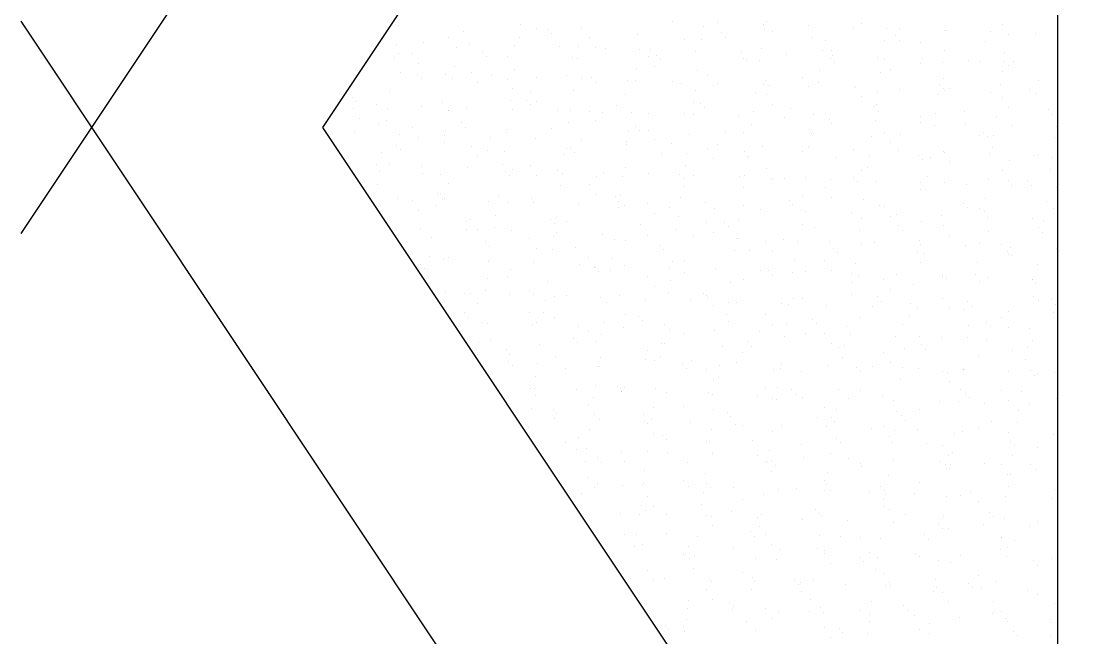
# Model space of a CAD drawing. Header units: inches. Extents: x 44782 to 44933, y 6798 to 6838.
# Drawn here: x 44811.2227 to 44811.408, y 6837.8253 to 6837.9338 of the extents above; entities that cross this region are included whole.
import ezdxf

# ---------------------------------------------------------------- set-up
doc = ezdxf.new("R2010")
doc.units = ezdxf.units.IN
doc.header["$MEASUREMENT"] = 0
doc.layers.add('linha de corte', color=1, linetype='Continuous')

# ---------------------------------------------------------------- blocks, each defined once
blk = doc.blocks.new('*X26')
at = {"color": 0}
for p, q in [((134.9614, 160.3923), (134.9614, 160.3923)), ((134.9744, 160.3941), (134.9744, 160.3941)), ((134.9774, 160.3928), (134.9774, 160.3928)), ((134.9948, 160.3967), (134.9948, 160.3967)), ((135.0428, 160.3936), (135.0428, 160.3936)), ((135.1068, 160.3933), (135.1068, 160.3933)), ((135.1155, 160.3968), (135.1155, 160.3968)), ((135.1743, 160.3958), (135.1743, 160.3958)), ((135.2124, 160.3989), (135.2124, 160.3989)), ((135.2397, 160.3966), (135.2397, 160.3966)), ((135.3037, 160.3963), (135.3037, 160.3963)), ((135.3124, 160.398), (135.3124, 160.398)), ((135.317, 160.3938), (135.317, 160.3938)), ((135.3712, 160.3987), (135.3712, 160.3987)), ((135.4139, 160.3958), (135.4139, 160.3958)), ((135.4366, 160.3995), (135.4366, 160.3995)), ((135.4555, 160.3927), (135.4555, 160.3927)), ((135.4686, 160.3944), (135.4686, 160.3944)), ((135.4889, 160.3971), (135.4889, 160.3971)), ((135.5006, 160.3992), (135.5006, 160.3992)), ((135.5139, 160.3949), (135.5139, 160.3949)), ((135.3882, 160.3838), (135.3882, 160.3838)), ((135.4013, 160.3855), (135.4013, 160.3855)), ((135.4216, 160.3882), (135.4216, 160.3882)), ((135.5186, 160.3907), (135.5186, 160.3907)), ((135.0046, 160.3789), (135.0046, 160.3789)), ((135.0357, 160.3791), (135.0357, 160.3791)), ((135.0403, 160.3749), (135.0403, 160.3749)), ((135.0766, 160.3702), (135.0766, 160.3702)), ((135.0824, 160.3791), (135.0824, 160.3791)), ((135.1372, 160.3769), (135.1372, 160.3769)), ((135.1421, 160.371), (135.1421, 160.371)), ((135.1603, 160.3792), (135.1603, 160.3792)), ((135.206, 160.3707), (135.206, 160.3707)), ((135.2372, 160.3761), (135.2372, 160.3761)), ((135.2382, 160.3793), (135.2382, 160.3793)), ((135.2419, 160.3718), (135.2419, 160.3718)), ((135.2735, 160.3731), (135.2735, 160.3731)), ((135.287, 160.3705), (135.287, 160.3705)), ((135.316, 160.3795), (135.316, 160.3795)), ((135.321, 160.375), (135.321, 160.375)), ((135.334, 160.3767), (135.334, 160.3767)), ((135.3388, 160.3738), (135.3388, 160.3738)), ((135.339, 160.374), (135.339, 160.374)), ((135.3543, 160.3793), (135.3543, 160.3793)), ((135.3939, 160.3796), (135.3939, 160.3796)), ((135.4029, 160.3737), (135.4029, 160.3737)), ((135.4388, 160.373), (135.4388, 160.373)), ((135.4704, 160.3761), (135.4704, 160.3761)), ((135.4717, 160.3798), (135.4717, 160.3798)), ((135.5359, 160.3769), (135.5359, 160.3769)), ((135.5403, 160.3708), (135.5403, 160.3708)), ((135.5496, 160.3799), (135.5496, 160.3799)), ((135.5998, 160.3766), (135.5998, 160.3766)), ((135.0091, 160.3678), (135.0091, 160.3678)), ((135.1994, 160.3589), (135.1994, 160.3589)), ((135.2197, 160.3616), (135.2197, 160.3616)), ((135.2537, 160.3661), (135.2537, 160.3661)), ((135.2667, 160.3678), (135.2667, 160.3678)), ((135.4434, 160.3688), (135.4434, 160.3688)), ((134.9605, 160.3572), (134.9605, 160.3572)), ((134.9652, 160.353), (134.9652, 160.353)), ((134.9763, 160.3472), (134.9763, 160.3472)), ((135.0541, 160.3473), (135.0541, 160.3473)), ((135.0621, 160.355), (135.0621, 160.355)), ((135.1191, 160.3484), (135.1191, 160.3484)), ((135.132, 160.3475), (135.132, 160.3475)), ((135.1321, 160.3501), (135.1321, 160.3501)), ((135.1524, 160.3528), (135.1524, 160.3528)), ((135.1621, 160.3541), (135.1621, 160.3541)), ((135.1667, 160.3499), (135.1667, 160.3499)), ((135.1759, 160.3476), (135.1759, 160.3476)), ((135.1864, 160.3572), (135.1864, 160.3572)), ((135.2099, 160.3476), (135.2099, 160.3476)), ((135.2413, 160.3484), (135.2413, 160.3484)), ((135.2636, 160.3519), (135.2636, 160.3519)), ((135.2877, 160.3478), (135.2877, 160.3478)), ((135.3052, 160.3481), (135.3052, 160.3481)), ((135.3636, 160.351), (135.3636, 160.351)), ((135.3656, 160.3479), (135.3656, 160.3479)), ((135.3683, 160.3468), (135.3683, 160.3468)), ((135.3728, 160.3505), (135.3728, 160.3505)), ((135.4382, 160.3514), (135.4382, 160.3514)), ((135.4434, 160.3481), (135.4434, 160.3481)), ((135.4652, 160.3488), (135.4652, 160.3488)), ((135.5022, 160.3511), (135.5022, 160.3511)), ((135.5213, 160.3482), (135.5213, 160.3482)), ((135.5652, 160.348), (135.5652, 160.348)), ((135.5697, 160.3535), (135.5697, 160.3535)), ((135.5991, 160.3483), (135.5991, 160.3483)), ((134.9789, 160.3446), (134.9789, 160.3446)), ((134.9868, 160.3405), (134.9868, 160.3405)), ((135.0444, 160.3455), (135.0444, 160.3455)), ((135.0518, 160.3395), (135.0518, 160.3395)), ((135.0647, 160.3406), (135.0647, 160.3406)), ((135.0648, 160.3412), (135.0648, 160.3412)), ((135.0851, 160.3439), (135.0851, 160.3439)), ((135.1083, 160.3451), (135.1083, 160.3451)), ((135.1425, 160.3408), (135.1425, 160.3408)), ((135.2204, 160.3409), (135.2204, 160.3409)), ((135.2982, 160.3411), (135.2982, 160.3411)), ((135.3761, 160.3412), (135.3761, 160.3412)), ((135.454, 160.3413), (135.454, 160.3413)), ((135.5119, 160.3354), (135.5119, 160.3354)), ((135.5318, 160.3415), (135.5318, 160.3415)), ((135.5459, 160.3398), (135.5459, 160.3398)), ((135.5589, 160.3415), (135.5589, 160.3415)), ((135.5698, 160.3438), (135.5698, 160.3438)), ((135.5792, 160.3442), (135.5792, 160.3442)), ((135.6097, 160.3416), (135.6097, 160.3416)), ((134.9845, 160.3307), (134.9845, 160.3307)), ((134.9869, 160.333), (134.9869, 160.333)), ((134.9975, 160.3324), (134.9975, 160.3324)), ((135.0178, 160.335), (135.0178, 160.335)), ((135.0869, 160.3322), (135.0869, 160.3322)), ((135.0916, 160.328), (135.0916, 160.328)), ((135.1885, 160.33), (135.1885, 160.33)), ((135.2751, 160.325), (135.2751, 160.325)), ((135.2885, 160.3291), (135.2885, 160.3291)), ((135.2931, 160.3249), (135.2931, 160.3249)), ((135.3405, 160.3258), (135.3405, 160.3258)), ((135.39, 160.3269), (135.39, 160.3269)), ((135.4045, 160.3255), (135.4045, 160.3255)), ((135.4446, 160.3265), (135.4446, 160.3265)), ((135.472, 160.3279), (135.472, 160.3279)), ((135.4786, 160.331), (135.4786, 160.331)), ((135.49, 160.326), (135.49, 160.326)), ((135.4916, 160.3327), (135.4916, 160.3327)), ((135.5375, 160.3288), (135.5375, 160.3288)), ((135.6014, 160.3285), (135.6014, 160.3285)), ((135.0107, 160.3196), (135.0107, 160.3196)), ((135.0248, 160.3163), (135.0248, 160.3163)), ((135.0782, 160.322), (135.0782, 160.322)), ((135.1026, 160.3165), (135.1026, 160.3165)), ((135.1436, 160.3229), (135.1436, 160.3229)), ((135.1805, 160.3166), (135.1805, 160.3166)), ((135.2076, 160.3225), (135.2076, 160.3225)), ((135.2583, 160.3167), (135.2583, 160.3167)), ((135.3362, 160.3169), (135.3362, 160.3169)), ((135.344, 160.3133), (135.344, 160.3133)), ((135.357, 160.315), (135.357, 160.315)), ((135.3773, 160.3176), (135.3773, 160.3176)), ((135.4113, 160.3221), (135.4113, 160.3221)), ((135.4141, 160.317), (135.4141, 160.317)), ((135.4243, 160.3238), (135.4243, 160.3238)), ((135.4919, 160.3172), (135.4919, 160.3172)), ((135.4946, 160.3218), (135.4946, 160.3218)), ((135.5698, 160.3173), (135.5698, 160.3173)), ((135.5915, 160.3238), (135.5915, 160.3238)), ((135.0118, 160.3102), (135.0118, 160.3102)), ((135.0164, 160.306), (135.0164, 160.306)), ((135.1133, 160.308), (135.1133, 160.308)), ((135.2133, 160.3072), (135.2133, 160.3072)), ((135.2179, 160.3029), (135.2179, 160.3029)), ((135.2767, 160.3044), (135.2767, 160.3044)), ((135.2897, 160.3061), (135.2897, 160.3061)), ((135.31, 160.3088), (135.31, 160.3088)), ((135.3148, 160.305), (135.3148, 160.305)), ((135.3743, 160.3024), (135.3743, 160.3024)), ((135.4149, 160.3041), (135.4149, 160.3041)), ((135.4398, 160.3032), (135.4398, 160.3032)), ((135.5037, 160.3029), (135.5037, 160.3029)), ((135.5164, 160.3019), (135.5164, 160.3019)), ((135.5713, 160.3053), (135.5713, 160.3053)), ((134.9805, 160.2965), (134.9805, 160.2965)), ((135.046, 160.2973), (135.046, 160.2973)), ((135.1099, 160.297), (135.1099, 160.297)), ((135.1755, 160.2911), (135.1755, 160.2911)), ((135.1774, 160.2994), (135.1774, 160.2994)), ((135.2094, 160.2955), (135.2094, 160.2955)), ((135.2224, 160.2973), (135.2224, 160.2973)), ((135.2428, 160.2999), (135.2428, 160.2999)), ((135.2429, 160.3002), (135.2429, 160.3002)), ((135.3068, 160.2999), (135.3068, 160.2999)), ((135.4195, 160.2999), (135.4195, 160.2999)), ((134.9965, 160.2846), (134.9965, 160.2846)), ((135.0381, 160.2861), (135.0381, 160.2861)), ((135.0743, 160.2847), (135.0743, 160.2847)), ((135.0878, 160.2795), (135.0878, 160.2795)), ((135.1082, 160.2822), (135.1082, 160.2822)), ((135.1382, 160.2852), (135.1382, 160.2852)), ((135.1421, 160.2867), (135.1421, 160.2867)), ((135.1428, 160.281), (135.1428, 160.281)), ((135.1522, 160.2849), (135.1522, 160.2849)), ((135.1551, 160.2884), (135.1551, 160.2884)), ((135.23, 160.285), (135.23, 160.285)), ((135.2397, 160.283), (135.2397, 160.283)), ((135.3079, 160.2852), (135.3079, 160.2852)), ((135.3397, 160.2821), (135.3397, 160.2821)), ((135.3857, 160.2853), (135.3857, 160.2853)), ((135.4412, 160.2799), (135.4412, 160.2799)), ((135.4636, 160.2855), (135.4636, 160.2855)), ((135.4736, 160.2798), (135.4736, 160.2798)), ((135.539, 160.2806), (135.539, 160.2806)), ((135.5415, 160.2856), (135.5415, 160.2856)), ((135.5819, 160.2799), (135.5819, 160.2799)), ((135.6023, 160.2825), (135.6023, 160.2825)), ((135.603, 160.2803), (135.603, 160.2803)), ((135.007, 160.2779), (135.007, 160.2779)), ((135.0075, 160.269), (135.0075, 160.269)), ((135.0122, 160.2714), (135.0122, 160.2714)), ((135.0205, 160.2707), (135.0205, 160.2707)), ((135.0409, 160.2733), (135.0409, 160.2733)), ((135.0748, 160.2778), (135.0748, 160.2778)), ((135.0798, 160.2738), (135.0798, 160.2738)), ((135.0849, 160.278), (135.0849, 160.278)), ((135.1452, 160.2747), (135.1452, 160.2747)), ((135.1627, 160.2782), (135.1627, 160.2782)), ((135.2092, 160.2744), (135.2092, 160.2744)), ((135.2406, 160.2783), (135.2406, 160.2783)), ((135.2767, 160.2768), (135.2767, 160.2768)), ((135.3184, 160.2785), (135.3184, 160.2785)), ((135.3421, 160.2776), (135.3421, 160.2776)), ((135.3443, 160.2779), (135.3443, 160.2779)), ((135.3963, 160.2786), (135.3963, 160.2786)), ((135.4061, 160.2773), (135.4061, 160.2773)), ((135.4741, 160.2787), (135.4741, 160.2787)), ((135.5016, 160.2693), (135.5016, 160.2693)), ((135.5147, 160.271), (135.5147, 160.271)), ((135.535, 160.2737), (135.535, 160.2737)), ((135.5413, 160.2791), (135.5413, 160.2791)), ((135.5459, 160.2749), (135.5459, 160.2749)), ((135.552, 160.2789), (135.552, 160.2789)), ((135.5689, 160.2781), (135.5689, 160.2781)), ((134.963, 160.2641), (134.963, 160.2641)), ((134.9736, 160.2645), (134.9736, 160.2645)), ((135.063, 160.2633), (135.063, 160.2633)), ((135.0676, 160.2591), (135.0676, 160.2591)), ((135.1645, 160.2611), (135.1645, 160.2611)), ((135.2646, 160.2602), (135.2646, 160.2602)), ((135.3661, 160.258), (135.3661, 160.258)), ((135.4343, 160.2604), (135.4343, 160.2604)), ((135.4474, 160.2621), (135.4474, 160.2621)), ((135.4661, 160.2571), (135.4661, 160.2571)), ((135.4677, 160.2648), (135.4677, 160.2648)), ((135.5728, 160.2572), (135.5728, 160.2572)), ((134.9671, 160.2536), (134.9671, 160.2536)), ((134.9821, 160.2483), (134.9821, 160.2483)), ((135.045, 160.2537), (135.045, 160.2537)), ((135.0475, 160.2491), (135.0475, 160.2491)), ((135.1115, 160.2488), (135.1115, 160.2488)), ((135.1228, 160.2538), (135.1228, 160.2538)), ((135.179, 160.2512), (135.179, 160.2512)), ((135.2007, 160.254), (135.2007, 160.254)), ((135.2444, 160.2521), (135.2444, 160.2521)), ((135.2692, 160.256), (135.2692, 160.256)), ((135.2785, 160.2541), (135.2785, 160.2541)), ((135.3084, 160.2518), (135.3084, 160.2518)), ((135.3331, 160.2471), (135.3331, 160.2471)), ((135.3564, 160.2543), (135.3564, 160.2543)), ((135.3671, 160.2516), (135.3671, 160.2516)), ((135.3759, 160.2542), (135.3759, 160.2542)), ((135.3801, 160.2533), (135.3801, 160.2533)), ((135.4004, 160.256), (135.4004, 160.256)), ((135.4342, 160.2544), (135.4342, 160.2544)), ((135.4414, 160.255), (135.4414, 160.255)), ((135.4707, 160.2529), (135.4707, 160.2529)), ((135.5053, 160.2547), (135.5053, 160.2547)), ((135.5121, 160.2546), (135.5121, 160.2546)), ((135.5676, 160.2549), (135.5676, 160.2549)), ((135.59, 160.2547), (135.59, 160.2547)), ((134.9879, 160.2413), (134.9879, 160.2413)), ((134.9925, 160.2371), (134.9925, 160.2371)), ((135.0894, 160.2391), (135.0894, 160.2391)), ((135.1894, 160.2383), (135.1894, 160.2383)), ((135.2455, 160.2356), (135.2455, 160.2356)), ((135.2658, 160.2382), (135.2658, 160.2382)), ((135.2909, 160.2361), (135.2909, 160.2361)), ((135.2998, 160.2427), (135.2998, 160.2427)), ((135.3128, 160.2444), (135.3128, 160.2444)), ((135.391, 160.2352), (135.391, 160.2352)), ((135.0813, 160.2257), (135.0813, 160.2257)), ((135.1468, 160.2265), (135.1468, 160.2265)), ((135.1652, 160.225), (135.1652, 160.225)), ((135.1782, 160.2267), (135.1782, 160.2267)), ((135.194, 160.234), (135.194, 160.234)), ((135.1985, 160.2294), (135.1985, 160.2294)), ((135.2107, 160.2262), (135.2107, 160.2262)), ((135.2325, 160.2338), (135.2325, 160.2338)), ((135.2783, 160.2286), (135.2783, 160.2286)), ((135.3437, 160.2295), (135.3437, 160.2295)), ((135.3956, 160.231), (135.3956, 160.231)), ((135.4076, 160.2292), (135.4076, 160.2292)), ((135.4752, 160.2316), (135.4752, 160.2316)), ((135.4925, 160.233), (135.4925, 160.233)), ((135.5406, 160.2324), (135.5406, 160.2324)), ((135.5925, 160.2321), (135.5925, 160.2321)), ((135.5971, 160.2279), (135.5971, 160.2279)), ((135.6046, 160.2321), (135.6046, 160.2321)), ((135.0138, 160.2232), (135.0138, 160.2232)), ((135.0142, 160.2172), (135.0142, 160.2172)), ((135.0167, 160.222), (135.0167, 160.222)), ((135.0272, 160.2153), (135.0272, 160.2153)), ((135.0945, 160.2221), (135.0945, 160.2221)), ((135.0979, 160.2161), (135.0979, 160.2161)), ((135.1051, 160.2154), (135.1051, 160.2154)), ((135.1109, 160.2178), (135.1109, 160.2178)), ((135.1143, 160.2163), (135.1143, 160.2163)), ((135.1312, 160.2205), (135.1312, 160.2205)), ((135.1724, 160.2223), (135.1724, 160.2223)), ((135.1829, 160.2156), (135.1829, 160.2156)), ((135.2158, 160.2141), (135.2158, 160.2141)), ((135.2502, 160.2224), (135.2502, 160.2224)), ((135.2608, 160.2157), (135.2608, 160.2157)), ((135.3158, 160.2133), (135.3158, 160.2133)), ((135.3281, 160.2226), (135.3281, 160.2226)), ((135.3386, 160.2158), (135.3386, 160.2158)), ((135.4059, 160.2227), (135.4059, 160.2227)), ((135.4165, 160.216), (135.4165, 160.216)), ((135.4838, 160.2228), (135.4838, 160.2228)), ((135.4943, 160.2161), (135.4943, 160.2161)), ((135.5616, 160.223), (135.5616, 160.223)), ((135.5722, 160.2163), (135.5722, 160.2163)), ((135.592, 160.2164), (135.592, 160.2164)), ((135.605, 160.2182), (135.605, 160.2182)), ((134.9966, 160.2028), (134.9966, 160.2028)), ((135.0306, 160.2073), (135.0306, 160.2073)), ((135.0436, 160.209), (135.0436, 160.209)), ((135.0639, 160.2117), (135.0639, 160.2117)), ((135.1189, 160.2121), (135.1189, 160.2121)), ((135.1806, 160.2031), (135.1806, 160.2031)), ((135.246, 160.2039), (135.246, 160.2039)), ((135.31, 160.2036), (135.31, 160.2036)), ((135.3204, 160.209), (135.3204, 160.209)), ((135.3775, 160.206), (135.3775, 160.206)), ((135.4173, 160.211), (135.4173, 160.211)), ((135.4429, 160.2069), (135.4429, 160.2069)), ((135.4907, 160.2031), (135.4907, 160.2031)), ((135.5069, 160.2066), (135.5069, 160.2066)), ((135.5174, 160.2102), (135.5174, 160.2102)), ((135.522, 160.206), (135.522, 160.206)), ((135.5247, 160.2076), (135.5247, 160.2076)), ((135.5377, 160.2093), (135.5377, 160.2093)), ((135.558, 160.212), (135.558, 160.212)), ((135.5744, 160.209), (135.5744, 160.209)), ((134.9633, 160.1984), (134.9633, 160.1984)), ((134.9763, 160.2001), (134.9763, 160.2001)), ((134.9837, 160.2001), (134.9837, 160.2001)), ((134.9873, 160.191), (134.9873, 160.191)), ((135.0391, 160.1944), (135.0391, 160.1944)), ((135.0437, 160.1902), (135.0437, 160.1902)), ((135.0491, 160.2009), (135.0491, 160.2009)), ((135.0652, 160.1911), (135.0652, 160.1911)), ((135.1131, 160.2006), (135.1131, 160.2006)), ((135.1406, 160.1922), (135.1406, 160.1922)), ((135.143, 160.1912), (135.143, 160.1912)), ((135.2209, 160.1914), (135.2209, 160.1914)), ((135.2407, 160.1913), (135.2407, 160.1913)), ((135.2987, 160.1915), (135.2987, 160.1915)), ((135.3766, 160.1917), (135.3766, 160.1917)), ((135.4031, 160.1916), (135.4031, 160.1916)), ((135.4234, 160.1943), (135.4234, 160.1943)), ((135.4544, 160.1918), (135.4544, 160.1918)), ((135.4574, 160.1987), (135.4574, 160.1987)), ((135.4704, 160.2004), (135.4704, 160.2004)), ((135.5323, 160.192), (135.5323, 160.192)), ((135.6101, 160.1921), (135.6101, 160.1921)), ((135.2453, 160.1871), (135.2453, 160.1871)), ((135.2798, 160.1805), (135.2798, 160.1805)), ((135.3228, 160.181), (135.3228, 160.181)), ((135.3358, 160.1827), (135.3358, 160.1827)), ((135.3422, 160.1891), (135.3422, 160.1891)), ((135.3453, 160.1813), (135.3453, 160.1813)), ((135.3561, 160.1854), (135.3561, 160.1854)), ((135.3901, 160.1899), (135.3901, 160.1899)), ((135.4092, 160.181), (135.4092, 160.181)), ((135.4422, 160.1882), (135.4422, 160.1882)), ((135.4468, 160.184), (135.4468, 160.184)), ((135.4767, 160.1834), (135.4767, 160.1834)), ((135.5422, 160.1843), (135.5422, 160.1843)), ((135.5437, 160.186), (135.5437, 160.186)), ((135.6061, 160.184), (135.6061, 160.184)), ((134.964, 160.1724), (134.964, 160.1724)), ((134.9686, 160.1682), (134.9686, 160.1682)), ((135.0154, 160.1751), (135.0154, 160.1751)), ((135.0655, 160.1702), (135.0655, 160.1702)), ((135.0829, 160.1775), (135.0829, 160.1775)), ((135.1484, 160.1783), (135.1484, 160.1783)), ((135.1655, 160.1694), (135.1655, 160.1694)), ((135.2123, 160.178), (135.2123, 160.178)), ((135.2216, 160.1677), (135.2216, 160.1677)), ((135.2555, 160.1722), (135.2555, 160.1722)), ((135.2685, 160.1739), (135.2685, 160.1739)), ((135.2889, 160.1765), (135.2889, 160.1765)), ((134.959, 160.1593), (134.959, 160.1593)), ((135.0369, 160.1594), (135.0369, 160.1594)), ((135.1147, 160.1595), (135.1147, 160.1595)), ((135.1543, 160.1588), (135.1543, 160.1588)), ((135.1701, 160.1651), (135.1701, 160.1651)), ((135.1882, 160.1633), (135.1882, 160.1633)), ((135.1926, 160.1597), (135.1926, 160.1597)), ((135.2012, 160.165), (135.2012, 160.165)), ((135.267, 160.1672), (135.267, 160.1672)), ((135.2704, 160.1598), (135.2704, 160.1598)), ((135.3483, 160.16), (135.3483, 160.16)), ((135.3671, 160.1663), (135.3671, 160.1663)), ((135.3717, 160.1621), (135.3717, 160.1621)), ((135.3791, 160.1579), (135.3791, 160.1579)), ((135.4261, 160.1601), (135.4261, 160.1601)), ((135.4445, 160.1587), (135.4445, 160.1587)), ((135.4686, 160.1641), (135.4686, 160.1641)), ((135.504, 160.1602), (135.504, 160.1602)), ((135.5085, 160.1584), (135.5085, 160.1584)), ((135.5686, 160.1632), (135.5686, 160.1632)), ((135.5732, 160.159), (135.5732, 160.159)), ((135.576, 160.1608), (135.576, 160.1608)), ((135.5818, 160.1604), (135.5818, 160.1604)), ((134.9696, 160.1525), (134.9696, 160.1525)), ((134.9852, 160.1519), (134.9852, 160.1519)), ((134.9903, 160.1483), (134.9903, 160.1483)), ((135.0474, 160.1527), (135.0474, 160.1527)), ((135.0507, 160.1528), (135.0507, 160.1528)), ((135.0536, 160.1456), (135.0536, 160.1456)), ((135.0666, 160.1473), (135.0666, 160.1473)), ((135.087, 160.15), (135.087, 160.15)), ((135.0904, 160.1474), (135.0904, 160.1474)), ((135.1146, 160.1525), (135.1146, 160.1525)), ((135.1209, 160.1544), (135.1209, 160.1544)), ((135.1253, 160.1528), (135.1253, 160.1528)), ((135.1339, 160.1561), (135.1339, 160.1561)), ((135.1822, 160.1549), (135.1822, 160.1549)), ((135.2031, 160.153), (135.2031, 160.153)), ((135.2476, 160.1557), (135.2476, 160.1557)), ((135.281, 160.1531), (135.281, 160.1531)), ((135.3115, 160.1554), (135.3115, 160.1554)), ((135.3588, 160.1532), (135.3588, 160.1532)), ((135.4367, 160.1534), (135.4367, 160.1534)), ((135.5145, 160.1535), (135.5145, 160.1535)), ((135.5477, 160.1459), (135.5477, 160.1459)), ((135.5608, 160.1476), (135.5608, 160.1476)), ((135.5811, 160.1503), (135.5811, 160.1503)), ((135.5924, 160.1537), (135.5924, 160.1537)), ((134.9863, 160.1367), (134.9863, 160.1367)), ((134.9994, 160.1384), (134.9994, 160.1384)), ((135.0197, 160.1411), (135.0197, 160.1411)), ((135.095, 160.1432), (135.095, 160.1432)), ((135.1919, 160.1452), (135.1919, 160.1452)), ((135.2919, 160.1444), (135.2919, 160.1444)), ((135.2965, 160.1401), (135.2965, 160.1401)), ((135.3934, 160.1421), (135.3934, 160.1421)), ((135.4783, 160.1353), (135.4783, 160.1353)), ((135.4804, 160.137), (135.4804, 160.137)), ((135.4935, 160.1413), (135.4935, 160.1413)), ((135.4935, 160.1387), (135.4935, 160.1387)), ((135.4981, 160.1371), (135.4981, 160.1371)), ((135.5138, 160.1414), (135.5138, 160.1414)), ((135.5438, 160.1361), (135.5438, 160.1361)), ((135.595, 160.1391), (135.595, 160.1391)), ((135.6077, 160.1358), (135.6077, 160.1358)), ((135.0075, 160.1284), (135.0075, 160.1284)), ((135.0152, 160.1255), (135.0152, 160.1255)), ((135.017, 160.1269), (135.017, 160.1269)), ((135.0845, 160.1293), (135.0845, 160.1293)), ((135.0854, 160.1285), (135.0854, 160.1285)), ((135.1167, 160.1233), (135.1167, 160.1233)), ((135.1499, 160.1302), (135.1499, 160.1302)), ((135.1632, 160.1286), (135.1632, 160.1286)), ((135.2139, 160.1299), (135.2139, 160.1299)), ((135.2411, 160.1288), (135.2411, 160.1288)), ((135.2814, 160.1323), (135.2814, 160.1323)), ((135.3189, 160.1289), (135.3189, 160.1289)), ((135.3468, 160.1331), (135.3468, 160.1331)), ((135.3792, 160.1237), (135.3792, 160.1237)), ((135.3968, 160.1291), (135.3968, 160.1291)), ((135.4108, 160.1328), (135.4108, 160.1328)), ((135.4132, 160.1282), (135.4132, 160.1282)), ((135.4262, 160.1299), (135.4262, 160.1299)), ((135.4465, 160.1326), (135.4465, 160.1326)), ((135.4746, 160.1292), (135.4746, 160.1292)), ((135.5525, 160.1294), (135.5525, 160.1294)), ((135.0198, 160.1213), (135.0198, 160.1213)), ((135.2168, 160.1224), (135.2168, 160.1224)), ((135.2214, 160.1182), (135.2214, 160.1182)), ((135.2916, 160.1122), (135.2916, 160.1122)), ((135.3119, 160.1148), (135.3119, 160.1148)), ((135.3183, 160.1202), (135.3183, 160.1202)), ((135.3459, 160.1193), (135.3459, 160.1193)), ((135.3589, 160.121), (135.3589, 160.121)), ((135.4183, 160.1193), (135.4183, 160.1193)), ((135.4229, 160.1151), (135.4229, 160.1151)), ((135.5198, 160.1171), (135.5198, 160.1171)), ((135.5776, 160.1126), (135.5776, 160.1126)), ((134.9868, 160.1038), (134.9868, 160.1038)), ((135.0416, 160.1013), (135.0416, 160.1013)), ((135.0523, 160.1046), (135.0523, 160.1046)), ((135.1162, 160.1043), (135.1162, 160.1043)), ((135.1837, 160.1067), (135.1837, 160.1067)), ((135.2113, 160.1016), (135.2113, 160.1016)), ((135.2243, 160.1033), (135.2243, 160.1033)), ((135.2446, 160.106), (135.2446, 160.106)), ((135.2492, 160.1076), (135.2492, 160.1076)), ((135.2786, 160.1105), (135.2786, 160.1105)), ((135.3131, 160.1073), (135.3131, 160.1073)), ((135.3806, 160.1097), (135.3806, 160.1097)), ((135.4461, 160.1105), (135.4461, 160.1105)), ((135.51, 160.1102), (135.51, 160.1102)), ((134.9792, 160.0967), (134.9792, 160.0967)), ((134.9897, 160.0899), (134.9897, 160.0899)), ((135.0571, 160.0968), (135.0571, 160.0968)), ((135.0676, 160.0901), (135.0676, 160.0901)), ((135.1349, 160.0969), (135.1349, 160.0969)), ((135.1416, 160.1005), (135.1416, 160.1005)), ((135.144, 160.0927), (135.144, 160.0927)), ((135.1454, 160.0902), (135.1454, 160.0902)), ((135.1462, 160.0963), (135.1462, 160.0963)), ((135.157, 160.0945), (135.157, 160.0945)), ((135.1773, 160.0971), (135.1773, 160.0971)), ((135.2128, 160.0971), (135.2128, 160.0971)), ((135.2233, 160.0904), (135.2233, 160.0904)), ((135.2431, 160.0983), (135.2431, 160.0983)), ((135.2906, 160.0972), (135.2906, 160.0972)), ((135.3012, 160.0905), (135.3012, 160.0905)), ((135.3431, 160.0974), (135.3431, 160.0974)), ((135.3478, 160.0932), (135.3478, 160.0932)), ((135.3685, 160.0974), (135.3685, 160.0974)), ((135.379, 160.0906), (135.379, 160.0906)), ((135.4447, 160.0952), (135.4447, 160.0952)), ((135.4463, 160.0975), (135.4463, 160.0975)), ((135.4569, 160.0908), (135.4569, 160.0908)), ((135.5242, 160.0976), (135.5242, 160.0976)), ((135.5347, 160.0909), (135.5347, 160.0909)), ((135.5447, 160.0943), (135.5447, 160.0943)), ((135.5493, 160.0901), (135.5493, 160.0901)), ((135.602, 160.0978), (135.602, 160.0978)), ((135.6126, 160.0911), (135.6126, 160.0911)), ((134.9664, 160.0794), (134.9664, 160.0794)), ((135.0185, 160.0787), (135.0185, 160.0787)), ((135.0427, 160.0794), (135.0427, 160.0794)), ((135.0664, 160.0785), (135.0664, 160.0785)), ((135.0767, 160.0839), (135.0767, 160.0839)), ((135.0861, 160.0812), (135.0861, 160.0812)), ((135.0897, 160.0856), (135.0897, 160.0856)), ((135.11, 160.0883), (135.11, 160.0883)), ((135.1515, 160.082), (135.1515, 160.082)), ((135.2155, 160.0817), (135.2155, 160.0817)), ((135.283, 160.0841), (135.283, 160.0841)), ((135.3484, 160.085), (135.3484, 160.085)), ((135.4124, 160.0847), (135.4124, 160.0847)), ((135.4799, 160.0871), (135.4799, 160.0871)), ((135.5368, 160.0797), (135.5368, 160.0797)), ((135.5453, 160.0879), (135.5453, 160.0879)), ((135.5708, 160.0842), (135.5708, 160.0842)), ((135.5838, 160.0859), (135.5838, 160.0859)), ((135.6041, 160.0886), (135.6041, 160.0886)), ((135.6093, 160.0876), (135.6093, 160.0876)), ((134.9754, 160.0705), (134.9754, 160.0705)), ((135.0094, 160.075), (135.0094, 160.075)), ((135.0224, 160.0767), (135.0224, 160.0767)), ((135.0711, 160.0743), (135.0711, 160.0743)), ((135.168, 160.0763), (135.168, 160.0763)), ((135.268, 160.0755), (135.268, 160.0755)), ((135.2726, 160.0712), (135.2726, 160.0712)), ((135.3695, 160.0733), (135.3695, 160.0733)), ((135.4492, 160.0682), (135.4492, 160.0682)), ((135.4695, 160.0724), (135.4695, 160.0724)), ((135.4695, 160.0709), (135.4695, 160.0709)), ((135.4741, 160.0682), (135.4741, 160.0682)), ((135.5035, 160.0753), (135.5035, 160.0753)), ((135.5165, 160.0771), (135.5165, 160.0771)), ((135.5711, 160.0702), (135.5711, 160.0702)), ((134.9913, 160.0566), (134.9913, 160.0566)), ((135.0277, 160.0658), (135.0277, 160.0658)), ((135.0538, 160.0564), (135.0538, 160.0564)), ((135.1055, 160.0659), (135.1055, 160.0659)), ((135.1178, 160.0561), (135.1178, 160.0561)), ((135.1834, 160.066), (135.1834, 160.066)), ((135.1853, 160.0586), (135.1853, 160.0586)), ((135.2507, 160.0594), (135.2507, 160.0594)), ((135.2613, 160.0662), (135.2613, 160.0662)), ((135.3147, 160.0591), (135.3147, 160.0591)), ((135.3391, 160.0663), (135.3391, 160.0663)), ((135.3689, 160.0576), (135.3689, 160.0576)), ((135.3819, 160.0593), (135.3819, 160.0593)), ((135.3822, 160.0615), (135.3822, 160.0615)), ((135.4022, 160.062), (135.4022, 160.062)), ((135.417, 160.0665), (135.417, 160.0665)), ((135.4362, 160.0665), (135.4362, 160.0665)), ((135.4477, 160.0624), (135.4477, 160.0624)), ((135.4948, 160.0666), (135.4948, 160.0666)), ((135.5116, 160.062), (135.5116, 160.062)), ((135.5727, 160.0667), (135.5727, 160.0667)), ((135.5791, 160.0645), (135.5791, 160.0645)), ((134.9884, 160.0556), (134.9884, 160.0556)), ((134.9959, 160.0524), (134.9959, 160.0524)), ((135.0928, 160.0544), (135.0928, 160.0544)), ((135.1928, 160.0535), (135.1928, 160.0535)), ((135.1974, 160.0493), (135.1974, 160.0493)), ((135.2944, 160.0513), (135.2944, 160.0513)), ((135.3016, 160.0488), (135.3016, 160.0488)), ((135.3146, 160.0505), (135.3146, 160.0505)), ((135.335, 160.0532), (135.335, 160.0532)), ((135.3944, 160.0505), (135.3944, 160.0505)), ((135.399, 160.0462), (135.399, 160.0462)), ((135.4959, 160.0482), (135.4959, 160.0482)), ((135.5959, 160.0474), (135.5959, 160.0474)), ((134.9994, 160.0341), (134.9994, 160.0341)), ((135.0772, 160.0342), (135.0772, 160.0342)), ((135.1531, 160.0338), (135.1531, 160.0338)), ((135.1551, 160.0343), (135.1551, 160.0343)), ((135.2004, 160.0354), (135.2004, 160.0354)), ((135.217, 160.0335), (135.217, 160.0335)), ((135.233, 160.0345), (135.233, 160.0345)), ((135.2343, 160.0399), (135.2343, 160.0399)), ((135.2473, 160.0416), (135.2473, 160.0416)), ((135.2677, 160.0443), (135.2677, 160.0443)), ((135.2845, 160.036), (135.2845, 160.036)), ((135.3108, 160.0346), (135.3108, 160.0346)), ((135.35, 160.0368), (135.35, 160.0368)), ((135.3887, 160.0348), (135.3887, 160.0348)), ((135.4139, 160.0365), (135.4139, 160.0365)), ((135.4665, 160.0349), (135.4665, 160.0349)), ((135.4815, 160.0389), (135.4815, 160.0389)), ((135.5444, 160.035), (135.5444, 160.035)), ((135.5469, 160.0397), (135.5469, 160.0397)), ((135.6005, 160.0432), (135.6005, 160.0432)), ((135.6109, 160.0394), (135.6109, 160.0394)), ((135.0099, 160.0273), (135.0099, 160.0273)), ((135.0177, 160.0324), (135.0177, 160.0324)), ((135.0201, 160.0306), (135.0201, 160.0306)), ((135.0876, 160.033), (135.0876, 160.033)), ((135.0878, 160.0275), (135.0878, 160.0275)), ((135.1127, 160.0239), (135.1127, 160.0239)), ((135.1177, 160.0316), (135.1177, 160.0316)), ((135.1223, 160.0274), (135.1223, 160.0274)), ((135.1331, 160.0266), (135.1331, 160.0266)), ((135.1656, 160.0276), (135.1656, 160.0276)), ((135.167, 160.031), (135.167, 160.031)), ((135.18, 160.0328), (135.18, 160.0328)), ((135.2192, 160.0294), (135.2192, 160.0294)), ((135.2435, 160.0278), (135.2435, 160.0278)), ((135.3192, 160.0285), (135.3192, 160.0285)), ((135.3213, 160.0279), (135.3213, 160.0279)), ((135.3238, 160.0243), (135.3238, 160.0243)), ((135.3992, 160.028), (135.3992, 160.028)), ((135.4207, 160.0263), (135.4207, 160.0263)), ((135.4771, 160.0282), (135.4771, 160.0282)), ((135.5208, 160.0254), (135.5208, 160.0254)), ((135.5549, 160.0283), (135.5549, 160.0283)), ((135.5938, 160.0225), (135.5938, 160.0225)), ((135.6069, 160.0242), (135.6069, 160.0242)), ((135.0324, 160.0133), (135.0324, 160.0133)), ((135.0455, 160.015), (135.0455, 160.015)), ((135.0658, 160.0177), (135.0658, 160.0177)), ((135.0997, 160.0222), (135.0997, 160.0222)), ((135.2523, 160.0112), (135.2523, 160.0112)), ((135.3838, 160.0133), (135.3838, 160.0133)), ((135.4492, 160.0142), (135.4492, 160.0142)), ((135.5132, 160.0139), (135.5132, 160.0139)), ((135.5254, 160.0212), (135.5254, 160.0212)), ((135.5265, 160.0136), (135.5265, 160.0136)), ((135.5396, 160.0154), (135.5396, 160.0154)), ((135.5599, 160.018), (135.5599, 160.018)), ((135.5807, 160.0163), (135.5807, 160.0163)), ((134.9651, 160.0045), (134.9651, 160.0045)), ((134.97, 160.003), (134.97, 160.003)), ((134.9782, 160.0062), (134.9782, 160.0062)), ((134.99, 160.0074), (134.99, 160.0074)), ((134.9985, 160.0089), (134.9985, 160.0089)), ((135.0425, 160.0096), (135.0425, 160.0096)), ((135.0471, 160.0054), (135.0471, 160.0054)), ((135.0479, 160.0032), (135.0479, 160.0032)), ((135.0554, 160.0083), (135.0554, 160.0083)), ((135.1194, 160.008), (135.1194, 160.008)), ((135.1257, 160.0033), (135.1257, 160.0033)), ((135.144, 160.0074), (135.144, 160.0074)), ((135.1869, 160.0104), (135.1869, 160.0104)), ((135.2036, 160.0034), (135.2036, 160.0034)), ((135.2441, 160.0066), (135.2441, 160.0066)), ((135.2487, 160.0023), (135.2487, 160.0023)), ((135.2814, 160.0036), (135.2814, 160.0036)), ((135.3163, 160.0109), (135.3163, 160.0109)), ((135.3456, 160.0044), (135.3456, 160.0044)), ((135.3593, 160.0037), (135.3593, 160.0037)), ((135.4253, 160.0003), (135.4253, 160.0003)), ((135.4372, 160.0039), (135.4372, 160.0039)), ((135.4456, 160.0035), (135.4456, 160.0035)), ((135.4593, 160.0048), (135.4593, 160.0048)), ((135.4723, 160.0065), (135.4723, 160.0065)), ((135.4926, 160.0092), (135.4926, 160.0092)), ((135.515, 160.004), (135.515, 160.004)), ((135.5471, 160.0013), (135.5471, 160.0013)), ((135.5929, 160.0041), (135.5929, 160.0041)), ((135.3377, 159.9888), (135.3377, 159.9888)), ((135.358, 159.9915), (135.358, 159.9915)), ((135.392, 159.9959), (135.392, 159.9959)), ((135.405, 159.9976), (135.405, 159.9976)), ((135.4502, 159.9993), (135.4502, 159.9993)), ((135.483, 159.9907), (135.483, 159.9907)), ((135.5485, 159.9916), (135.5485, 159.9916)), ((135.6124, 159.9913), (135.6124, 159.9913)), ((134.9674, 159.9877), (134.9674, 159.9877)), ((134.972, 159.9835), (134.972, 159.9835)), ((135.0217, 159.9824), (135.0217, 159.9824)), ((135.0689, 159.9855), (135.0689, 159.9855)), ((135.0892, 159.9848), (135.0892, 159.9848)), ((135.1547, 159.9857), (135.1547, 159.9857)), ((135.1689, 159.9846), (135.1689, 159.9846)), ((135.1735, 159.9804), (135.1735, 159.9804)), ((135.2186, 159.9853), (135.2186, 159.9853)), ((135.2574, 159.9782), (135.2574, 159.9782)), ((135.2704, 159.9824), (135.2704, 159.9824)), ((135.2704, 159.9799), (135.2704, 159.9799)), ((135.2861, 159.9878), (135.2861, 159.9878)), ((135.2907, 159.9826), (135.2907, 159.9826)), ((135.3247, 159.9871), (135.3247, 159.9871)), ((135.3516, 159.9886), (135.3516, 159.9886)), ((135.3705, 159.9816), (135.3705, 159.9816)), ((135.4155, 159.9883), (135.4155, 159.9883)), ((135.472, 159.9793), (135.472, 159.9793)), ((135.572, 159.9785), (135.572, 159.9785)), ((135.0196, 159.9714), (135.0196, 159.9714)), ((135.0974, 159.9716), (135.0974, 159.9716)), ((135.1753, 159.9717), (135.1753, 159.9717)), ((135.1901, 159.9693), (135.1901, 159.9693)), ((135.2031, 159.9711), (135.2031, 159.9711)), ((135.2234, 159.9737), (135.2234, 159.9737)), ((135.2531, 159.9719), (135.2531, 159.9719)), ((135.331, 159.972), (135.331, 159.972)), ((135.3751, 159.9773), (135.3751, 159.9773)), ((135.4088, 159.9722), (135.4088, 159.9722)), ((135.4867, 159.9723), (135.4867, 159.9723)), ((135.5646, 159.9724), (135.5646, 159.9724)), ((135.5766, 159.9743), (135.5766, 159.9743)), ((135.5823, 159.9681), (135.5823, 159.9681)), ((134.9915, 159.9593), (134.9915, 159.9593)), ((134.9937, 159.9635), (134.9937, 159.9635)), ((135.0301, 159.9647), (135.0301, 159.9647)), ((135.057, 159.9601), (135.057, 159.9601)), ((135.0888, 159.956), (135.0888, 159.956)), ((135.0938, 159.9627), (135.0938, 159.9627)), ((135.0984, 159.9585), (135.0984, 159.9585)), ((135.108, 159.9649), (135.108, 159.9649)), ((135.1209, 159.9598), (135.1209, 159.9598)), ((135.1228, 159.9605), (135.1228, 159.9605)), ((135.1358, 159.9622), (135.1358, 159.9622)), ((135.1561, 159.9649), (135.1561, 159.9649)), ((135.1858, 159.965), (135.1858, 159.965)), ((135.1885, 159.9622), (135.1885, 159.9622)), ((135.1953, 159.9605), (135.1953, 159.9605)), ((135.2539, 159.9631), (135.2539, 159.9631)), ((135.2637, 159.9652), (135.2637, 159.9652)), ((135.2953, 159.9596), (135.2953, 159.9596)), ((135.2999, 159.9554), (135.2999, 159.9554)), ((135.3178, 159.9627), (135.3178, 159.9627)), ((135.3415, 159.9653), (135.3415, 159.9653)), ((135.3854, 159.9652), (135.3854, 159.9652)), ((135.3968, 159.9574), (135.3968, 159.9574)), ((135.4194, 159.9654), (135.4194, 159.9654)), ((135.4508, 159.966), (135.4508, 159.966)), ((135.4969, 159.9565), (135.4969, 159.9565)), ((135.4972, 159.9656), (135.4972, 159.9656)), ((135.5148, 159.9657), (135.5148, 159.9657)), ((135.5751, 159.9657), (135.5751, 159.9657)), ((135.5829, 159.9563), (135.5829, 159.9563)), ((135.0215, 159.9472), (135.0215, 159.9472)), ((135.0555, 159.9516), (135.0555, 159.9516)), ((135.0685, 159.9533), (135.0685, 159.9533)), ((135.4953, 159.9448), (135.4953, 159.9448)), ((135.5015, 159.9523), (135.5015, 159.9523)), ((135.5156, 159.9475), (135.5156, 159.9475)), ((135.5496, 159.952), (135.5496, 159.952)), ((135.5626, 159.9537), (135.5626, 159.9537)), ((135.5984, 159.9543), (135.5984, 159.9543)), ((135.0681, 159.9406), (135.0681, 159.9406)), ((135.0908, 159.9367), (135.0908, 159.9367)), ((135.1201, 159.9385), (135.1201, 159.9385)), ((135.1459, 159.9407), (135.1459, 159.9407)), ((135.1562, 159.9375), (135.1562, 159.9375)), ((135.2202, 159.9377), (135.2202, 159.9377)), ((135.2202, 159.9372), (135.2202, 159.9372)), ((135.2238, 159.9408), (135.2238, 159.9408)), ((135.2248, 159.9334), (135.2248, 159.9334)), ((135.2877, 159.9396), (135.2877, 159.9396)), ((135.3016, 159.941), (135.3016, 159.941)), ((135.3217, 159.9355), (135.3217, 159.9355)), ((135.3531, 159.9404), (135.3531, 159.9404)), ((135.3795, 159.9411), (135.3795, 159.9411)), ((135.415, 159.9342), (135.415, 159.9342)), ((135.4171, 159.9401), (135.4171, 159.9401)), ((135.4217, 159.9346), (135.4217, 159.9346)), ((135.428, 159.9359), (135.428, 159.9359)), ((135.4483, 159.9386), (135.4483, 159.9386)), ((135.4573, 159.9413), (135.4573, 159.9413)), ((135.4823, 159.9431), (135.4823, 159.9431)), ((135.4846, 159.9426), (135.4846, 159.9426)), ((135.5352, 159.9414), (135.5352, 159.9414)), ((135.5501, 159.9434), (135.5501, 159.9434)), ((135.3477, 159.9254), (135.3477, 159.9254)), ((135.3607, 159.9271), (135.3607, 159.9271)), ((135.3811, 159.9298), (135.3811, 159.9298)), ((135.4263, 159.9304), (135.4263, 159.9304)), ((135.5232, 159.9324), (135.5232, 159.9324)), ((135.1225, 159.9116), (135.1225, 159.9116)), ((135.145, 159.9157), (135.145, 159.9157)), ((135.1496, 159.9115), (135.1496, 159.9115)), ((135.19, 159.914), (135.19, 159.914)), ((135.2465, 159.9135), (135.2465, 159.9135)), ((135.2465, 159.912), (135.2465, 159.912)), ((135.2555, 159.9149), (135.2555, 159.9149)), ((135.2804, 159.9165), (135.2804, 159.9165)), ((135.2934, 159.9182), (135.2934, 159.9182)), ((135.3138, 159.9209), (135.3138, 159.9209)), ((135.3194, 159.9146), (135.3194, 159.9146)), ((135.3466, 159.9127), (135.3466, 159.9127)), ((135.3869, 159.917), (135.3869, 159.917)), ((135.4524, 159.9178), (135.4524, 159.9178)), ((135.5163, 159.9175), (135.5163, 159.9175)), ((135.5839, 159.92), (135.5839, 159.92)), ((135.1176, 159.909), (135.1176, 159.909)), ((135.1282, 159.9023), (135.1282, 159.9023)), ((135.1588, 159.9005), (135.1588, 159.9005)), ((135.1792, 159.9032), (135.1792, 159.9032)), ((135.1955, 159.9091), (135.1955, 159.9091)), ((135.206, 159.9024), (135.206, 159.9024)), ((135.2131, 159.9077), (135.2131, 159.9077)), ((135.2261, 159.9094), (135.2261, 159.9094)), ((135.2733, 159.9093), (135.2733, 159.9093)), ((135.2839, 159.9026), (135.2839, 159.9026)), ((135.3512, 159.9094), (135.3512, 159.9094)), ((135.3512, 159.9084), (135.3512, 159.9084)), ((135.3617, 159.9027), (135.3617, 159.9027)), ((135.429, 159.9096), (135.429, 159.9096)), ((135.4396, 159.9028), (135.4396, 159.9028)), ((135.4481, 159.9105), (135.4481, 159.9105)), ((135.5069, 159.9097), (135.5069, 159.9097)), ((135.5174, 159.903), (135.5174, 159.903)), ((135.5481, 159.9096), (135.5481, 159.9096)), ((135.5527, 159.9054), (135.5527, 159.9054)), ((135.5847, 159.9098), (135.5847, 159.9098)), ((135.5953, 159.9031), (135.5953, 159.9031)), ((135.1119, 159.8943), (135.1119, 159.8943)), ((135.1458, 159.8988), (135.1458, 159.8988)), ((135.1578, 159.8893), (135.1578, 159.8893)), ((135.1714, 159.8916), (135.1714, 159.8916)), ((135.2218, 159.889), (135.2218, 159.889)), ((135.2714, 159.8907), (135.2714, 159.8907)), ((135.2893, 159.8914), (135.2893, 159.8914)), ((135.3547, 159.8923), (135.3547, 159.8923)), ((135.3729, 159.8885), (135.3729, 159.8885)), ((135.4187, 159.892), (135.4187, 159.892)), ((135.4862, 159.8944), (135.4862, 159.8944)), ((135.5516, 159.8952), (135.5516, 159.8952)), ((135.5726, 159.8903), (135.5726, 159.8903)), ((135.5857, 159.892), (135.5857, 159.892)), ((135.606, 159.8946), (135.606, 159.8946)), ((135.1661, 159.8781), (135.1661, 159.8781)), ((135.244, 159.8782), (135.244, 159.8782)), ((135.276, 159.8865), (135.276, 159.8865)), ((135.3218, 159.8784), (135.3218, 159.8784)), ((135.3997, 159.8785), (135.3997, 159.8785)), ((135.473, 159.8876), (135.473, 159.8876)), ((135.4775, 159.8787), (135.4775, 159.8787)), ((135.4776, 159.8834), (135.4776, 159.8834)), ((135.5054, 159.8814), (135.5054, 159.8814)), ((135.5184, 159.8831), (135.5184, 159.8831)), ((135.5387, 159.8858), (135.5387, 159.8858)), ((135.5554, 159.8788), (135.5554, 159.8788)), ((135.5745, 159.8854), (135.5745, 159.8854)), ((135.1916, 159.8659), (135.1916, 159.8659)), ((135.1963, 159.8688), (135.1963, 159.8688)), ((135.257, 159.8667), (135.257, 159.8667)), ((135.2978, 159.8666), (135.2978, 159.8666)), ((135.321, 159.8664), (135.321, 159.8664)), ((135.3885, 159.8688), (135.3885, 159.8688)), ((135.4041, 159.8681), (135.4041, 159.8681)), ((135.4381, 159.8725), (135.4381, 159.8725)), ((135.4511, 159.8743), (135.4511, 159.8743)), ((135.454, 159.8697), (135.454, 159.8697)), ((135.4714, 159.8769), (135.4714, 159.8769)), ((135.5179, 159.8694), (135.5179, 159.8694)), ((135.5854, 159.8718), (135.5854, 159.8718)), ((135.2009, 159.8646), (135.2009, 159.8646)), ((135.3035, 159.8548), (135.3035, 159.8548)), ((135.3165, 159.8565), (135.3165, 159.8565)), ((135.3368, 159.8592), (135.3368, 159.8592)), ((135.3708, 159.8637), (135.3708, 159.8637)), ((135.3838, 159.8654), (135.3838, 159.8654)), ((135.3978, 159.8657), (135.3978, 159.8657)), ((135.4024, 159.8615), (135.4024, 159.8615)), ((135.4993, 159.8635), (135.4993, 159.8635)), ((135.5994, 159.8626), (135.5994, 159.8626)), ((135.604, 159.8584), (135.604, 159.8584)), ((135.2157, 159.8465), (135.2157, 159.8465)), ((135.2226, 159.8446), (135.2226, 159.8446)), ((135.2362, 159.846), (135.2362, 159.846)), ((135.2492, 159.8477), (135.2492, 159.8477)), ((135.2695, 159.8504), (135.2695, 159.8504)), ((135.2935, 159.8467), (135.2935, 159.8467)), ((135.3227, 159.8438), (135.3227, 159.8438)), ((135.3563, 159.8441), (135.3563, 159.8441)), ((135.3714, 159.8468), (135.3714, 159.8468)), ((135.4202, 159.8438), (135.4202, 159.8438)), ((135.4492, 159.847), (135.4492, 159.847)), ((135.4878, 159.8462), (135.4878, 159.8462)), ((135.5271, 159.8471), (135.5271, 159.8471)), ((135.5532, 159.8471), (135.5532, 159.8471)), ((135.6049, 159.8472), (135.6049, 159.8472)), ((135.1819, 159.8388), (135.1819, 159.8388)), ((135.2022, 159.8415), (135.2022, 159.8415)), ((135.2233, 159.8408), (135.2233, 159.8408)), ((135.2262, 159.8398), (135.2262, 159.8398)), ((135.2908, 159.8433), (135.2908, 159.8433)), ((135.3041, 159.84), (135.3041, 159.84)), ((135.3273, 159.8395), (135.3273, 159.8395)), ((135.3819, 159.8401), (135.3819, 159.8401)), ((135.4242, 159.8416), (135.4242, 159.8416)), ((135.4598, 159.8402), (135.4598, 159.8402)), ((135.5242, 159.8407), (135.5242, 159.8407)), ((135.5288, 159.8365), (135.5288, 159.8365)), ((135.5376, 159.8404), (135.5376, 159.8404)), ((135.2475, 159.8218), (135.2475, 159.8218)), ((135.4555, 159.8215), (135.4555, 159.8215)), ((135.5195, 159.8212), (135.5195, 159.8212)), ((135.5414, 159.8214), (135.5414, 159.8214)), ((135.5617, 159.8241), (135.5617, 159.8241)), ((135.587, 159.8236), (135.587, 159.8236)), ((135.5957, 159.8286), (135.5957, 159.8286)), ((135.6087, 159.8303), (135.6087, 159.8303)), ((135.2521, 159.8176), (135.2521, 159.8176)), ((135.2586, 159.8185), (135.2586, 159.8185)), ((135.2642, 159.8156), (135.2642, 159.8156)), ((135.3226, 159.8182), (135.3226, 159.8182)), ((135.342, 159.8158), (135.342, 159.8158)), ((135.349, 159.8196), (135.349, 159.8196)), ((135.3901, 159.8207), (135.3901, 159.8207)), ((135.4199, 159.8159), (135.4199, 159.8159)), ((135.449, 159.8188), (135.449, 159.8188)), ((135.4537, 159.8145), (135.4537, 159.8145)), ((135.4611, 159.8108), (135.4611, 159.8108)), ((135.4741, 159.8126), (135.4741, 159.8126)), ((135.4944, 159.8152), (135.4944, 159.8152)), ((135.4977, 159.8161), (135.4977, 159.8161)), ((135.5284, 159.8197), (135.5284, 159.8197)), ((135.5506, 159.8165), (135.5506, 159.8165)), ((135.5756, 159.8162), (135.5756, 159.8162)), ((135.3938, 159.802), (135.3938, 159.802)), ((135.4068, 159.8037), (135.4068, 159.8037)), ((135.4272, 159.8064), (135.4272, 159.8064)), ((135.5548, 159.7989), (135.5548, 159.7989)), ((135.2739, 159.7977), (135.2739, 159.7977)), ((135.2924, 159.7951), (135.2924, 159.7951)), ((135.2926, 159.7887), (135.2926, 159.7887)), ((135.3265, 159.7931), (135.3265, 159.7931)), ((135.3395, 159.7948), (135.3395, 159.7948)), ((135.3579, 159.7959), (135.3579, 159.7959)), ((135.3599, 159.7975), (135.3599, 159.7975)), ((135.3739, 159.7968), (135.3739, 159.7968)), ((135.3785, 159.7926), (135.3785, 159.7926)), ((135.4218, 159.7956), (135.4218, 159.7956)), ((135.4754, 159.7946), (135.4754, 159.7946)), ((135.4893, 159.7981), (135.4893, 159.7981)), ((135.5754, 159.7937), (135.5754, 159.7937)), ((135.58, 159.7895), (135.58, 159.7895)), ((135.2592, 159.7843), (135.2592, 159.7843)), ((135.2722, 159.786), (135.2722, 159.786)), ((135.3137, 159.7841), (135.3137, 159.7841)), ((135.3243, 159.7773), (135.3243, 159.7773)), ((135.3916, 159.7842), (135.3916, 159.7842)), ((135.4021, 159.7775), (135.4021, 159.7775)), ((135.4694, 159.7843), (135.4694, 159.7843)), ((135.48, 159.7776), (135.48, 159.7776)), ((135.5473, 159.7845), (135.5473, 159.7845)), ((135.5578, 159.7778), (135.5578, 159.7778)), ((135.2987, 159.7749), (135.2987, 159.7749)), ((135.3033, 159.7706), (135.3033, 159.7706)), ((135.3241, 159.7701), (135.3241, 159.7701)), ((135.3917, 159.7725), (135.3917, 159.7725)), ((135.4002, 159.7727), (135.4002, 159.7727)), ((135.4571, 159.7733), (135.4571, 159.7733)), ((135.5003, 159.7718), (135.5003, 159.7718)), ((135.5049, 159.7676), (135.5049, 159.7676)), ((135.5211, 159.773), (135.5211, 159.773)), ((135.5886, 159.7755), (135.5886, 159.7755)), ((135.6018, 159.7696), (135.6018, 159.7696)), ((135.5515, 159.758), (135.5515, 159.758)), ((135.5645, 159.7597), (135.5645, 159.7597)), ((135.5848, 159.7624), (135.5848, 159.7624)), ((135.3251, 159.7507), (135.3251, 159.7507)), ((135.3594, 159.7478), (135.3594, 159.7478)), ((135.3622, 159.7532), (135.3622, 159.7532)), ((135.4234, 159.7475), (135.4234, 159.7475)), ((135.4251, 159.7499), (135.4251, 159.7499)), ((135.4297, 159.7456), (135.4297, 159.7456)), ((135.4401, 159.7533), (135.4401, 159.7533)), ((135.4502, 159.7447), (135.4502, 159.7447)), ((135.4842, 159.7492), (135.4842, 159.7492)), ((135.4909, 159.7499), (135.4909, 159.7499)), ((135.4972, 159.7509), (135.4972, 159.7509)), ((135.5175, 159.7535), (135.5175, 159.7535)), ((135.5179, 159.7535), (135.5179, 159.7535)), ((135.5266, 159.7476), (135.5266, 159.7476)), ((135.5564, 159.7507), (135.5564, 159.7507)), ((135.5958, 159.7536), (135.5958, 159.7536)), ((135.3626, 159.7331), (135.3626, 159.7331)), ((135.3829, 159.7358), (135.3829, 159.7358)), ((135.4169, 159.7403), (135.4169, 159.7403)), ((135.4299, 159.742), (135.4299, 159.742)), ((135.3496, 159.7314), (135.3496, 159.7314)), ((135.35, 159.7279), (135.35, 159.7279)), ((135.3546, 159.7237), (135.3546, 159.7237)), ((135.3932, 159.7243), (135.3932, 159.7243)), ((135.4118, 159.7216), (135.4118, 159.7216)), ((135.4515, 159.7257), (135.4515, 159.7257)), ((135.4587, 159.7252), (135.4587, 159.7252)), ((135.4896, 159.7217), (135.4896, 159.7217)), ((135.5226, 159.7249), (135.5226, 159.7249)), ((135.5515, 159.7248), (135.5515, 159.7248)), ((135.5561, 159.7206), (135.5561, 159.7206)), ((135.5675, 159.7219), (135.5675, 159.7219)), ((135.5902, 159.7273), (135.5902, 159.7273)), ((135.4223, 159.7149), (135.4223, 159.7149)), ((135.5002, 159.715), (135.5002, 159.715)), ((135.578, 159.7152), (135.578, 159.7152)), ((135.3763, 159.7038), (135.3763, 159.7038)), ((135.425, 159.6993), (135.425, 159.6993)), ((135.4764, 159.7029), (135.4764, 159.7029)), ((135.481, 159.6987), (135.481, 159.6987)), ((135.4925, 159.7017), (135.4925, 159.7017)), ((135.5579, 159.7026), (135.5579, 159.7026)), ((135.5779, 159.7007), (135.5779, 159.7007)), ((135.6078, 159.7007), (135.6078, 159.7007)), ((135.4603, 159.6907), (135.4603, 159.6907)), ((135.5072, 159.6875), (135.5072, 159.6875)), ((135.5202, 159.6892), (135.5202, 159.6892)), ((135.5381, 159.6909), (135.5381, 159.6909)), ((135.5405, 159.6918), (135.5405, 159.6918)), ((135.5745, 159.6963), (135.5745, 159.6963)), ((135.5875, 159.698), (135.5875, 159.698)), ((135.4399, 159.6786), (135.4399, 159.6786)), ((135.4529, 159.6803), (135.4529, 159.6803)), ((135.4603, 159.677), (135.4603, 159.677)), ((135.4733, 159.683), (135.4733, 159.683)), ((135.5027, 159.6788), (135.5027, 159.6788)), ((135.5242, 159.6767), (135.5242, 159.6767)), ((135.4941, 159.6535), (135.4941, 159.6535)), ((135.5098, 159.6591), (135.5098, 159.6591)), ((135.5276, 159.656), (135.5276, 159.656)), ((135.5203, 159.6524), (135.5203, 159.6524)), ((135.5322, 159.6517), (135.5322, 159.6517))]:
    blk.add_line(p, q, dxfattribs=at)
blk = doc.blocks.new('FACHADA-01')
at = {"color": 2}
for p, q in [((-1.03125, 0.0625), (0.05634, -0.66256)), ((-0.05634, -0.66256), (1.03125, 0.0625))]:
    blk.add_line(p, q, dxfattribs=at)
blk.add_lwpolyline([(-0.58486, -0.1125), (0, -0.50241), (0.58486, -0.1125)], close=True, dxfattribs=at)
at = {"xscale": 0.5, "yscale": 0.5, "zscale": 0.5}
blk.add_blockref('*X26', (-67.75, -80.3125), dxfattribs=at)

msp = doc.modelspace()

# ---------------------------------------------------------------- block references
at = {"layer": 'linha de corte', "color": 7, "linetype": 'Continuous', "xscale": -0.3315318648001607, "yscale": 0.3315318648001607, "zscale": 0.3315318648001607, "rotation": 270}
msp.add_blockref('FACHADA-01', (44811.44239, 6837.91506), dxfattribs=at)

doc.saveas('drawing.dxf')
